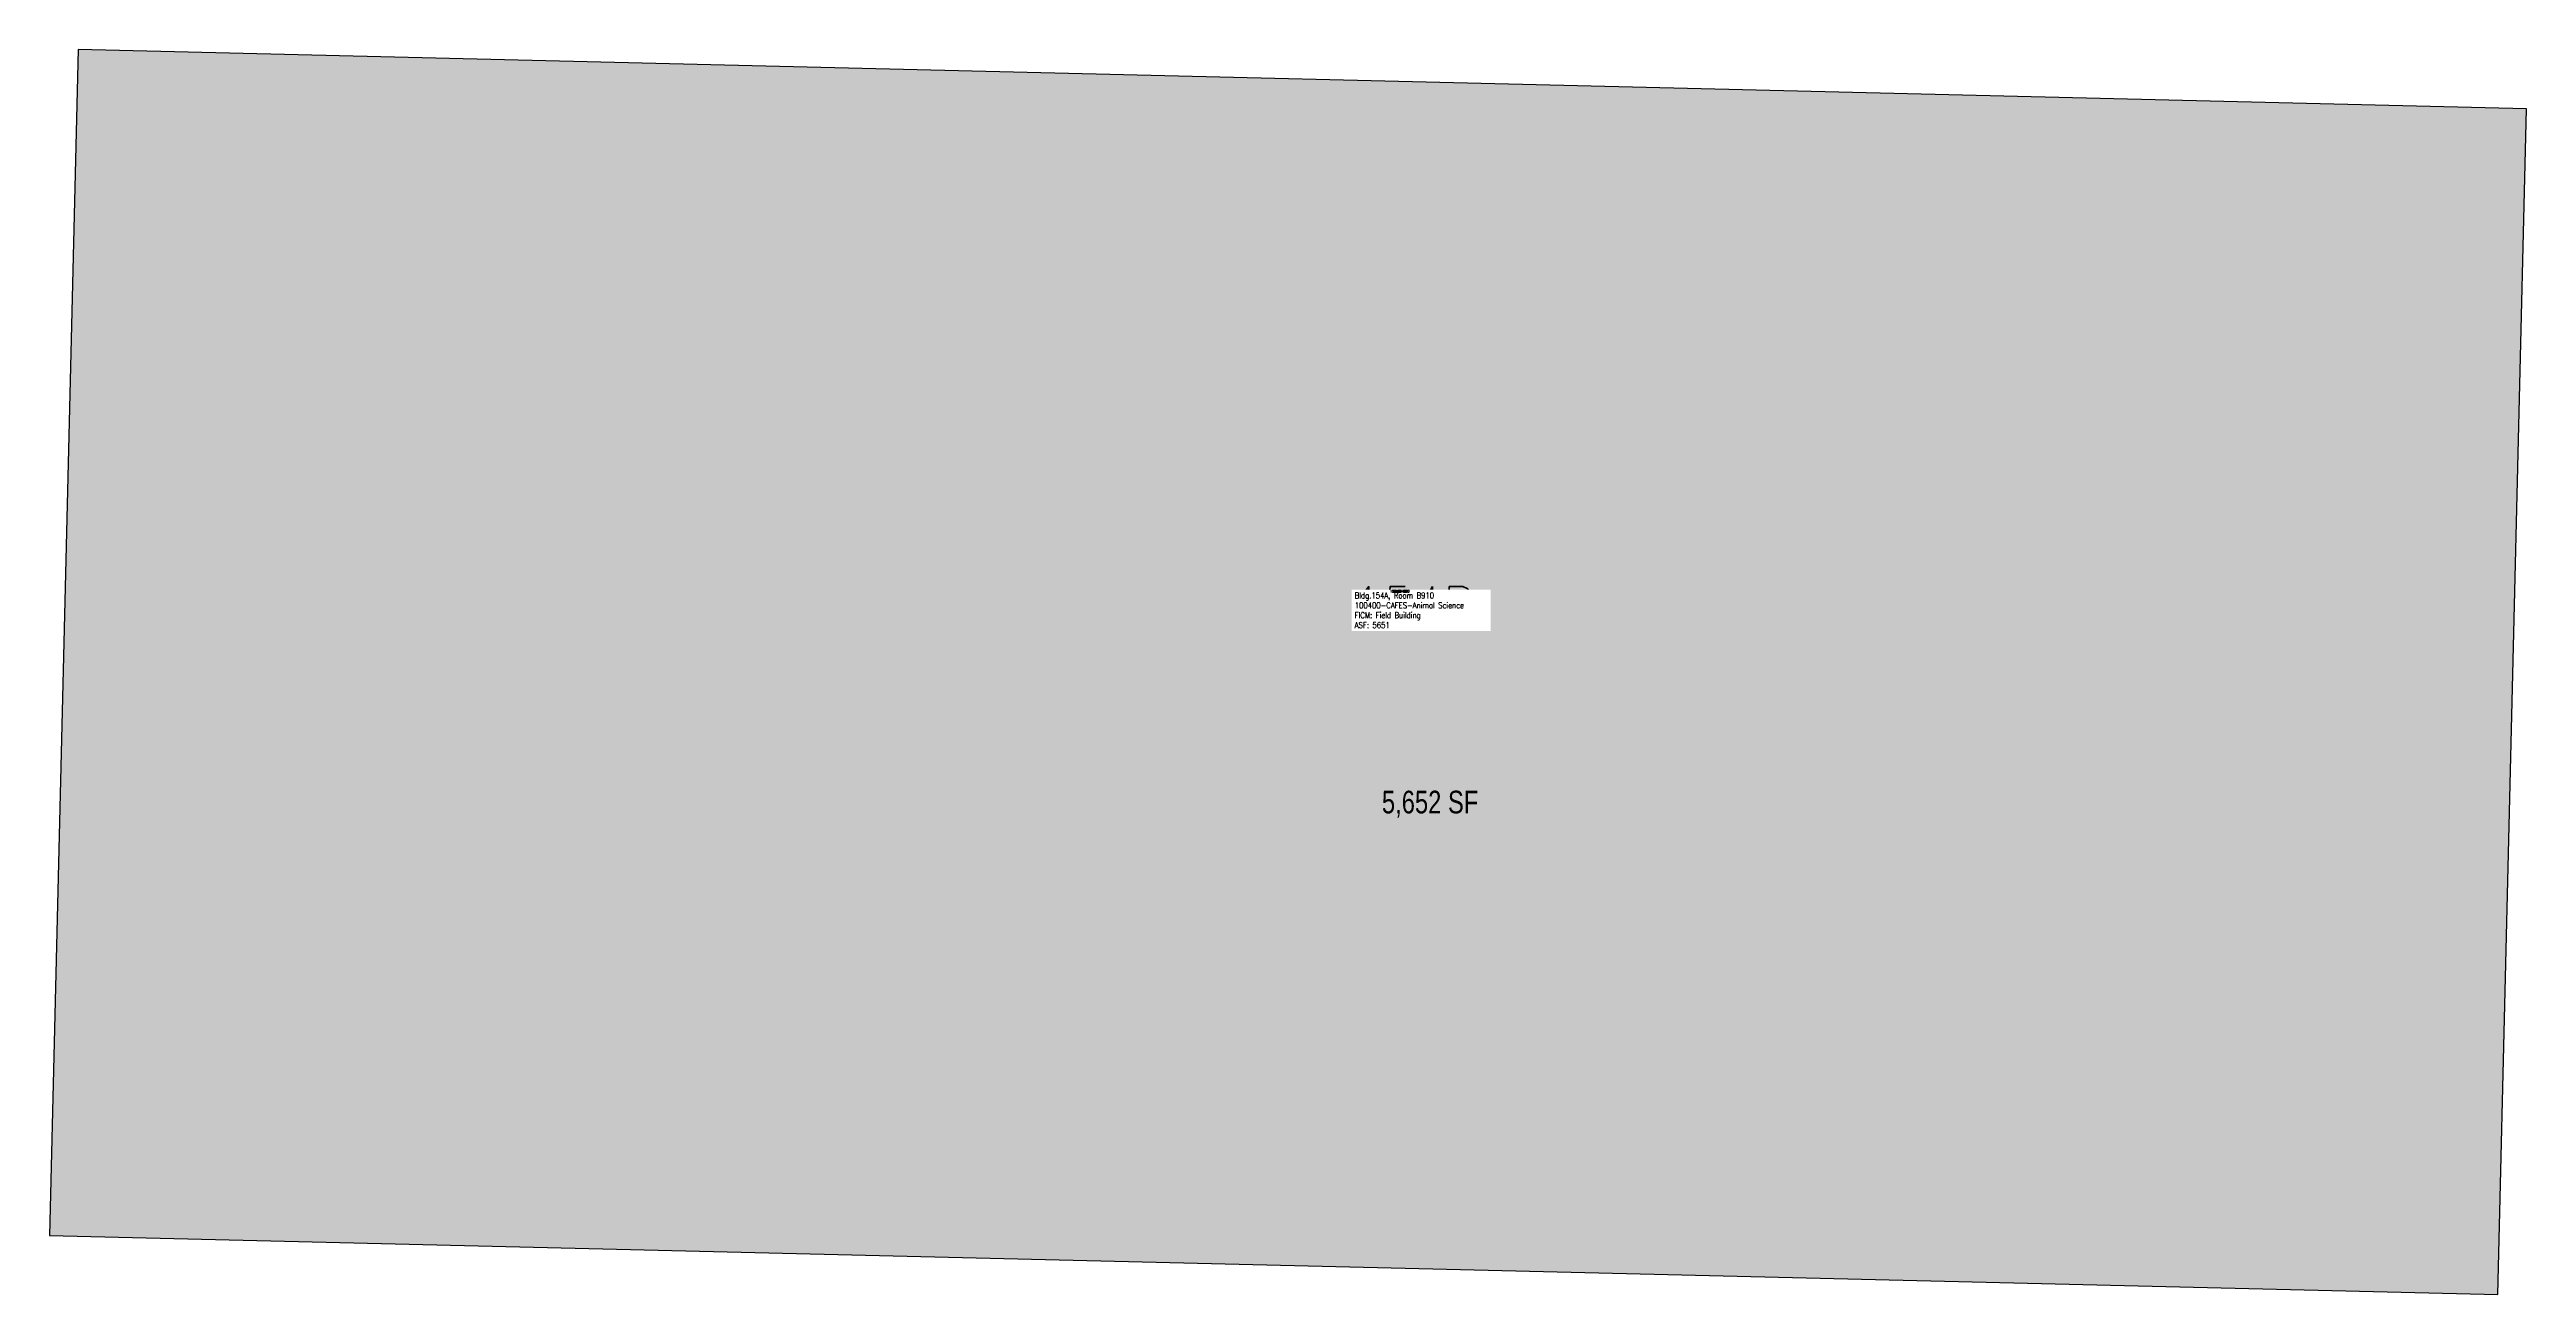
# Model space of a CAD drawing. Header units: inches. Extents: x 0 to 1311, y -31 to 628.
import ezdxf
from ezdxf.enums import TextEntityAlignment as Align

# ---------------------------------------------------------------- set-up
doc = ezdxf.new("R2010")
doc.units = ezdxf.units.IN
doc.header["$MEASUREMENT"] = 0
for name, color, linetype in [('A-IDEN-RNUM', 7, 'Continuous'), ('A-IDEN-SNUM', 4, 'Continuous'), ('A-IDEN-VNUM', 4, 'Continuous'), ('A-WALL', 5, 'Continuous'), ('AREA-TEXT', 3, 'Continuous'), ('Rooms-Category-Color', 7, 'Continuous'), ('Rooms-College-Color', 7, 'Continuous'), ('Rooms-Department-Color', 7, 'Continuous'), ('Rooms-Division-Color', 7, 'Continuous'), ('Rooms-Information', 7, 'Continuous')]:
    doc.layers.add(name, color=color, linetype=linetype)
doc.styles.add('AREA', font='arial.ttf', dxfattribs={"width": 0.75, "height": 60})
doc.styles.add('ROOMSNUMBER', font='TXT.SHX', dxfattribs={"height": 1})
doc.styles.add('ROOMVNUMBER', font='simplex.shx', dxfattribs={"width": 0.85})

msp = doc.modelspace()

# ---------------------------------------------------------------- hatches: boundary and pattern name
at = {"layer": 'Rooms-Category-Color', "true_color": 0xfbafa2}
msp.add_hatch(color=21, dxfattribs=at).paths.add_polyline_path([(0, 0), (1295.6, -31.3), (1310.8, 596.5), (15.2, 627.8)])
at = {"layer": 'Rooms-College-Color', "true_color": 0xe3c5e1}
msp.add_hatch(color=254, dxfattribs=at).paths.add_polyline_path([(0, 0), (1295.6, -31.3), (1310.8, 596.5), (15.2, 627.8)])
at = {"layer": 'Rooms-Department-Color', "true_color": 0xe3c5e1}
msp.add_hatch(color=254, dxfattribs=at).paths.add_polyline_path([(0, 0), (1295.6, -31.3), (1310.8, 596.5), (15.2, 627.8)])
at = {"layer": 'Rooms-Division-Color', "true_color": 0xe3c5e1}
msp.add_hatch(color=254, dxfattribs=at).paths.add_polyline_path([(0, 0), (1295.6, -31.3), (1310.8, 596.5), (15.2, 627.8)])

# ---------------------------------------------------------------- linework, layer by layer
at = {"layer": 'A-WALL'}
msp.add_lwpolyline([(0, 0), (1295.6, -31.3), (1310.8, 596.5), (15.2, 627.8)], close=True, dxfattribs=at)

# ---------------------------------------------------------------- texts
at = {"layer": 'A-IDEN-RNUM', "style": 'ROOMSNUMBER'}
msp.add_text('0910-00', height=1.2, dxfattribs=at).set_placement((714.6, 341), align=Align.MIDDLE)
at = {"layer": 'A-IDEN-SNUM', "style": 'ROOMSNUMBER'}
msp.add_text('154AB91000', height=1.2, dxfattribs=at).set_placement((714.6, 341), align=Align.MIDDLE)
at = {"layer": 'A-IDEN-VNUM', "style": 'ROOMVNUMBER', "width": 0.85}
msp.add_text('154B', height=22, dxfattribs=at).set_placement((721.8, 332.5), align=Align.MIDDLE)
at = {"layer": 'AREA-TEXT', "style": 'AREA', "width": 0.75}
msp.add_text('5,652 SF', height=12, dxfattribs=at).set_placement((730.6, 229.4), align=Align.MIDDLE_CENTER)

# ---------------------------------------------------------------- next in the draw order: texts
at = {"layer": 'Rooms-Information', "insert": (690.7, 321.5), "char_height": 3.143, "width": 70.4, "attachment_point": 7, "style": 'ROOMVNUMBER', "bg_fill": 3, "box_fill_scale": 1.5, "bg_fill_color": 256, "bg_fill_true_color": 13158600, "bg_fill_transparency": 0}
msp.add_mtext('Bldg.154A, Room B910^M^J100400-CAFES-Animal Science^M^JFICM: Field Building^M^JASF: 5651', dxfattribs=at)

doc.saveas('drawing.dxf')
